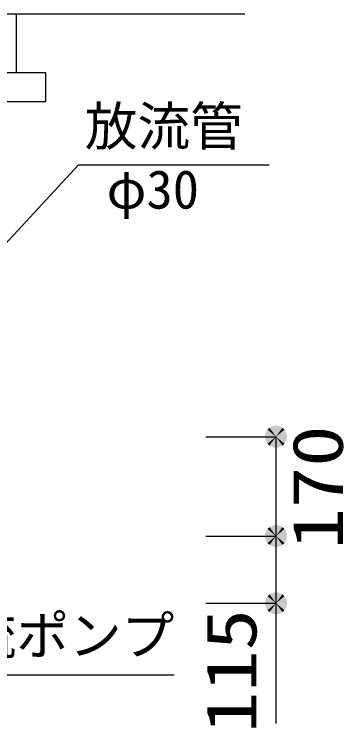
# Model space of a CAD drawing. Units: millimetres, scale not verified. Extents: x -8910 to 8910, y -6308 to 6308.
# Drawn here: x -2772 to -2209, y -2590 to -1370 of the extents above; entities that cross this region are included whole.
import ezdxf
from ezdxf.enums import TextEntityAlignment as Align

# ---------------------------------------------------------------- set-up
doc = ezdxf.new("R2010")
doc.units = ezdxf.units.MM
doc.header["$LTSCALE"] = 30
for name, color, linetype, lineweight in [('0-1_空気管', 3, 'Continuous', 25), ('0-2_機器', 2, 'Continuous', 25), ('1-2_00クル-フ-6寸法', 132, 'Continuous', 25)]:
    doc.layers.add(name, color=color, linetype=linetype, lineweight=lineweight)
doc.styles.add('ＭＳ ゴシック', font='')
doc.styles.get('ＭＳ ゴシック').set_extended_font_data('MS Gothic')

msp = doc.modelspace()

# ---------------------------------------------------------------- linework, layer by layer
at = {"layer": '0-1_空気管'}
for p, q in [((-2890.83, -1874.7), (-2662.27, -1627.31)), ((-2890.83, -1874.7), (-2662.27, -1627.31)), ((-2662.27, -1627.31), (-2336.34, -1627.31)), ((-2963.46, -2500.2), (-2498.46, -2500.2))]:
    msp.add_line(p, q, dxfattribs=at)
at = {"layer": '0-2_機器'}
for p, q in [((-2377.68, -1369.61), (-6814.78, -1369.61)), ((-2768.09, -1469.61), (-2768.09, -1369.61)), ((-2718.09, -1469.61), (-2953.09, -1469.61)), ((-2718.09, -1519.61), (-2718.09, -1469.61)), ((-2718.09, -1519.61), (-2953.09, -1519.61))]:
    msp.add_line(p, q, dxfattribs=at)
at = {"layer": '1-2_00クル-フ-6寸法', "color": 4}
for p, q in [((-2444.53, -2092.41), (-2324.53, -2092.41)), ((-2324.53, -2092.41), (-2324.53, -2262.41)), ((-2444.53, -2262.41), (-2324.53, -2262.41)), ((-2444.53, -2262.41), (-2324.53, -2262.41)), ((-2324.53, -2262.41), (-2324.53, -2377.41)), ((-2444.53, -2377.41), (-2324.53, -2377.41)), ((-2324.53, -2377.41), (-2324.53, -2582.99))]:
    msp.add_line(p, q, dxfattribs=at)
at = {"layer": '1-2_00クル-フ-6寸法'}
for points in [[(-2324.53, -2092.41), (-2333.56, -2075.98), (-2331.43, -2074.98)], [(-2324.53, -2092.41), (-2331.43, -2074.98), (-2329.19, -2074.25)], [(-2324.53, -2092.41), (-2329.19, -2074.25), (-2326.88, -2073.81)], [(-2324.53, -2092.41), (-2326.88, -2073.81), (-2324.53, -2073.66)], [(-2324.53, -2092.41), (-2324.53, -2073.66), (-2322.18, -2073.81)], [(-2324.53, -2092.41), (-2322.18, -2073.81), (-2319.86, -2074.25)], [(-2324.53, -2092.41), (-2319.86, -2074.25), (-2317.63, -2074.98)], [(-2324.53, -2092.41), (-2317.63, -2074.98), (-2315.49, -2075.98)], [(-2324.53, -2092.41), (-2342.95, -2088.9), (-2342.36, -2086.62)], [(-2324.53, -2092.41), (-2342.36, -2086.62), (-2341.49, -2084.43)], [(-2324.53, -2092.41), (-2341.49, -2084.43), (-2340.36, -2082.37)], [(-2324.53, -2092.41), (-2340.36, -2082.37), (-2338.97, -2080.46)], [(-2324.53, -2092.41), (-2338.97, -2080.46), (-2337.36, -2078.75)], [(-2324.53, -2092.41), (-2337.36, -2078.75), (-2335.55, -2077.24)], [(-2324.53, -2092.41), (-2335.55, -2077.24), (-2333.56, -2075.98)], [(-2324.53, -2092.41), (-2315.49, -2075.98), (-2313.51, -2077.24)], [(-2324.53, -2092.41), (-2313.51, -2077.24), (-2311.69, -2078.75)], [(-2324.53, -2092.41), (-2311.69, -2078.75), (-2310.08, -2080.46)], [(-2324.53, -2092.41), (-2310.08, -2080.46), (-2308.7, -2082.37)], [(-2324.53, -2092.41), (-2308.7, -2082.37), (-2307.56, -2084.43)], [(-2324.53, -2092.41), (-2307.56, -2084.43), (-2306.7, -2086.62)], [(-2324.53, -2092.41), (-2306.7, -2086.62), (-2306.11, -2088.9)], [(-2324.53, -2092.41), (-2343.24, -2091.24), (-2342.95, -2088.9)], [(-2324.53, -2092.41), (-2343.24, -2093.59), (-2343.24, -2091.24)], [(-2324.53, -2092.41), (-2342.95, -2095.93), (-2343.24, -2093.59)], [(-2324.53, -2092.41), (-2342.36, -2098.21), (-2342.95, -2095.93)], [(-2324.53, -2092.41), (-2341.49, -2100.4), (-2342.36, -2098.21)], [(-2324.53, -2092.41), (-2340.36, -2102.46), (-2341.49, -2100.4)], [(-2324.53, -2092.41), (-2338.97, -2104.37), (-2340.36, -2102.46)], [(-2324.53, -2092.41), (-2337.36, -2106.08), (-2338.97, -2104.37)], [(-2324.53, -2092.41), (-2335.55, -2107.58), (-2337.36, -2106.08)], [(-2324.53, -2092.41), (-2333.56, -2108.84), (-2335.55, -2107.58)], [(-2324.53, -2092.41), (-2331.43, -2109.85), (-2333.56, -2108.84)], [(-2324.53, -2092.41), (-2329.19, -2110.57), (-2331.43, -2109.85)], [(-2324.53, -2092.41), (-2326.88, -2111.02), (-2329.19, -2110.57)], [(-2324.53, -2092.41), (-2324.53, -2111.16), (-2326.88, -2111.02)], [(-2324.53, -2092.41), (-2306.11, -2088.9), (-2305.81, -2091.24)], [(-2324.53, -2092.41), (-2305.81, -2091.24), (-2305.81, -2093.59)], [(-2324.53, -2092.41), (-2322.18, -2111.02), (-2324.53, -2111.16)], [(-2324.53, -2092.41), (-2319.86, -2110.57), (-2322.18, -2111.02)], [(-2324.53, -2092.41), (-2317.63, -2109.85), (-2319.86, -2110.57)], [(-2324.53, -2092.41), (-2315.49, -2108.84), (-2317.63, -2109.85)], [(-2324.53, -2092.41), (-2313.51, -2107.58), (-2315.49, -2108.84)], [(-2324.53, -2092.41), (-2311.69, -2106.08), (-2313.51, -2107.58)], [(-2324.53, -2092.41), (-2310.08, -2104.37), (-2311.69, -2106.08)], [(-2324.53, -2092.41), (-2308.7, -2102.46), (-2310.08, -2104.37)], [(-2324.53, -2092.41), (-2307.56, -2100.4), (-2308.7, -2102.46)], [(-2324.53, -2092.41), (-2306.7, -2098.21), (-2307.56, -2100.4)], [(-2324.53, -2092.41), (-2306.11, -2095.93), (-2306.7, -2098.21)], [(-2324.53, -2092.41), (-2305.81, -2093.59), (-2306.11, -2095.93)], [(-2324.53, -2262.41), (-2335.55, -2247.24), (-2333.56, -2245.98)], [(-2324.53, -2262.41), (-2335.55, -2247.24), (-2333.56, -2245.98)], [(-2324.53, -2262.41), (-2333.56, -2245.98), (-2331.43, -2244.98)], [(-2324.53, -2262.41), (-2333.56, -2245.98), (-2331.43, -2244.98)], [(-2324.53, -2262.41), (-2331.43, -2244.98), (-2329.19, -2244.25)], [(-2324.53, -2262.41), (-2331.43, -2244.98), (-2329.19, -2244.25)], [(-2324.53, -2262.41), (-2329.19, -2244.25), (-2326.88, -2243.81)], [(-2324.53, -2262.41), (-2329.19, -2244.25), (-2326.88, -2243.81)], [(-2324.53, -2262.41), (-2326.88, -2243.81), (-2324.53, -2243.66)], [(-2324.53, -2262.41), (-2326.88, -2243.81), (-2324.53, -2243.66)], [(-2324.53, -2262.41), (-2324.53, -2243.66), (-2322.18, -2243.81)], [(-2324.53, -2262.41), (-2324.53, -2243.66), (-2322.18, -2243.81)], [(-2324.53, -2262.41), (-2322.18, -2243.81), (-2319.86, -2244.25)], [(-2324.53, -2262.41), (-2322.18, -2243.81), (-2319.86, -2244.25)], [(-2324.53, -2262.41), (-2319.86, -2244.25), (-2317.63, -2244.98)], [(-2324.53, -2262.41), (-2319.86, -2244.25), (-2317.63, -2244.98)], [(-2324.53, -2262.41), (-2317.63, -2244.98), (-2315.49, -2245.98)], [(-2324.53, -2262.41), (-2317.63, -2244.98), (-2315.49, -2245.98)], [(-2324.53, -2262.41), (-2315.49, -2245.98), (-2313.51, -2247.24)], [(-2324.53, -2262.41), (-2315.49, -2245.98), (-2313.51, -2247.24)], [(-2324.53, -2262.41), (-2342.95, -2258.9), (-2342.36, -2256.62)], [(-2324.53, -2262.41), (-2342.95, -2258.9), (-2342.36, -2256.62)], [(-2324.53, -2262.41), (-2342.36, -2256.62), (-2341.49, -2254.43)], [(-2324.53, -2262.41), (-2342.36, -2256.62), (-2341.49, -2254.43)], [(-2324.53, -2262.41), (-2341.49, -2254.43), (-2340.36, -2252.37)], [(-2324.53, -2262.41), (-2341.49, -2254.43), (-2340.36, -2252.37)], [(-2324.53, -2262.41), (-2340.36, -2252.37), (-2338.97, -2250.46)], [(-2324.53, -2262.41), (-2340.36, -2252.37), (-2338.97, -2250.46)], [(-2324.53, -2262.41), (-2338.97, -2250.46), (-2337.36, -2248.74)], [(-2324.53, -2262.41), (-2338.97, -2250.46), (-2337.36, -2248.74)], [(-2324.53, -2262.41), (-2337.36, -2248.74), (-2335.55, -2247.24)], [(-2324.53, -2262.41), (-2337.36, -2248.74), (-2335.55, -2247.24)], [(-2324.53, -2262.41), (-2313.51, -2247.24), (-2311.69, -2248.74)], [(-2324.53, -2262.41), (-2313.51, -2247.24), (-2311.69, -2248.74)], [(-2324.53, -2262.41), (-2311.69, -2248.74), (-2310.08, -2250.46)], [(-2324.53, -2262.41), (-2311.69, -2248.74), (-2310.08, -2250.46)], [(-2324.53, -2262.41), (-2310.08, -2250.46), (-2308.7, -2252.37)], [(-2324.53, -2262.41), (-2310.08, -2250.46), (-2308.7, -2252.37)], [(-2324.53, -2262.41), (-2308.7, -2252.37), (-2307.56, -2254.43)], [(-2324.53, -2262.41), (-2308.7, -2252.37), (-2307.56, -2254.43)], [(-2324.53, -2262.41), (-2307.56, -2254.43), (-2306.7, -2256.62)], [(-2324.53, -2262.41), (-2307.56, -2254.43), (-2306.7, -2256.62)], [(-2324.53, -2262.41), (-2306.7, -2256.62), (-2306.11, -2258.9)], [(-2324.53, -2262.41), (-2306.7, -2256.62), (-2306.11, -2258.9)], [(-2324.53, -2262.41), (-2343.24, -2261.24), (-2342.95, -2258.9)], [(-2324.53, -2262.41), (-2343.24, -2261.24), (-2342.95, -2258.9)], [(-2324.53, -2262.41), (-2343.24, -2263.59), (-2343.24, -2261.24)], [(-2324.53, -2262.41), (-2343.24, -2263.59), (-2343.24, -2261.24)], [(-2324.53, -2262.41), (-2342.95, -2265.93), (-2343.24, -2263.59)], [(-2324.53, -2262.41), (-2342.95, -2265.93), (-2343.24, -2263.59)], [(-2324.53, -2262.41), (-2342.36, -2268.21), (-2342.95, -2265.93)], [(-2324.53, -2262.41), (-2342.36, -2268.21), (-2342.95, -2265.93)], [(-2324.53, -2262.41), (-2341.49, -2270.4), (-2342.36, -2268.21)], [(-2324.53, -2262.41), (-2341.49, -2270.4), (-2342.36, -2268.21)], [(-2324.53, -2262.41), (-2340.36, -2272.46), (-2341.49, -2270.4)], [(-2324.53, -2262.41), (-2340.36, -2272.46), (-2341.49, -2270.4)], [(-2324.53, -2262.41), (-2338.97, -2274.36), (-2340.36, -2272.46)], [(-2324.53, -2262.41), (-2338.97, -2274.36), (-2340.36, -2272.46)], [(-2324.53, -2262.41), (-2337.36, -2276.08), (-2338.97, -2274.36)], [(-2324.53, -2262.41), (-2337.36, -2276.08), (-2338.97, -2274.36)], [(-2324.53, -2262.41), (-2335.55, -2277.58), (-2337.36, -2276.08)], [(-2324.53, -2262.41), (-2335.55, -2277.58), (-2337.36, -2276.08)], [(-2324.53, -2262.41), (-2333.56, -2278.84), (-2335.55, -2277.58)], [(-2324.53, -2262.41), (-2333.56, -2278.84), (-2335.55, -2277.58)], [(-2324.53, -2262.41), (-2331.43, -2279.85), (-2333.56, -2278.84)], [(-2324.53, -2262.41), (-2331.43, -2279.85), (-2333.56, -2278.84)], [(-2324.53, -2262.41), (-2329.19, -2280.57), (-2331.43, -2279.85)], [(-2324.53, -2262.41), (-2329.19, -2280.57), (-2331.43, -2279.85)], [(-2324.53, -2262.41), (-2326.88, -2281.02), (-2329.19, -2280.57)], [(-2324.53, -2262.41), (-2326.88, -2281.02), (-2329.19, -2280.57)], [(-2324.53, -2262.41), (-2324.53, -2281.16), (-2326.88, -2281.02)], [(-2324.53, -2262.41), (-2324.53, -2281.16), (-2326.88, -2281.02)], [(-2324.53, -2262.41), (-2306.11, -2258.9), (-2305.81, -2261.24)], [(-2324.53, -2262.41), (-2306.11, -2258.9), (-2305.81, -2261.24)], [(-2324.53, -2262.41), (-2305.81, -2261.24), (-2305.81, -2263.59)], [(-2324.53, -2262.41), (-2305.81, -2261.24), (-2305.81, -2263.59)], [(-2324.53, -2262.41), (-2322.18, -2281.02), (-2324.53, -2281.16)], [(-2324.53, -2262.41), (-2319.86, -2280.57), (-2322.18, -2281.02)], [(-2324.53, -2262.41), (-2317.63, -2279.85), (-2319.86, -2280.57)], [(-2324.53, -2262.41), (-2315.49, -2278.84), (-2317.63, -2279.85)], [(-2324.53, -2262.41), (-2313.51, -2277.58), (-2315.49, -2278.84)], [(-2324.53, -2262.41), (-2311.69, -2276.08), (-2313.51, -2277.58)], [(-2324.53, -2262.41), (-2310.08, -2274.36), (-2311.69, -2276.08)], [(-2324.53, -2262.41), (-2308.7, -2272.46), (-2310.08, -2274.36)], [(-2324.53, -2262.41), (-2307.56, -2270.4), (-2308.7, -2272.46)], [(-2324.53, -2262.41), (-2306.7, -2268.21), (-2307.56, -2270.4)], [(-2324.53, -2262.41), (-2306.11, -2265.93), (-2306.7, -2268.21)], [(-2324.53, -2262.41), (-2305.81, -2263.59), (-2306.11, -2265.93)], [(-2324.53, -2262.41), (-2322.18, -2281.02), (-2324.53, -2281.16)], [(-2324.53, -2262.41), (-2319.86, -2280.57), (-2322.18, -2281.02)], [(-2324.53, -2262.41), (-2317.63, -2279.85), (-2319.86, -2280.57)], [(-2324.53, -2262.41), (-2315.49, -2278.84), (-2317.63, -2279.85)], [(-2324.53, -2262.41), (-2313.51, -2277.58), (-2315.49, -2278.84)], [(-2324.53, -2262.41), (-2311.69, -2276.08), (-2313.51, -2277.58)], [(-2324.53, -2262.41), (-2310.08, -2274.36), (-2311.69, -2276.08)], [(-2324.53, -2262.41), (-2308.7, -2272.46), (-2310.08, -2274.36)], [(-2324.53, -2262.41), (-2307.56, -2270.4), (-2308.7, -2272.46)], [(-2324.53, -2262.41), (-2306.7, -2268.21), (-2307.56, -2270.4)], [(-2324.53, -2262.41), (-2306.11, -2265.93), (-2306.7, -2268.21)], [(-2324.53, -2262.41), (-2305.81, -2263.59), (-2306.11, -2265.93)], [(-2324.53, -2377.41), (-2341.49, -2369.43), (-2340.36, -2367.37)], [(-2324.53, -2377.41), (-2340.36, -2367.37), (-2338.97, -2365.46)], [(-2324.53, -2377.41), (-2338.97, -2365.46), (-2337.36, -2363.74)], [(-2324.53, -2377.41), (-2337.36, -2363.74), (-2335.55, -2362.24)], [(-2324.53, -2377.41), (-2335.55, -2362.24), (-2333.56, -2360.98)], [(-2324.53, -2377.41), (-2333.56, -2360.98), (-2331.43, -2359.98)], [(-2324.53, -2377.41), (-2331.43, -2359.98), (-2329.19, -2359.25)], [(-2324.53, -2377.41), (-2329.19, -2359.25), (-2326.88, -2358.81)], [(-2324.53, -2377.41), (-2326.88, -2358.81), (-2324.53, -2358.66)], [(-2324.53, -2377.41), (-2324.53, -2358.66), (-2322.18, -2358.81)], [(-2324.53, -2377.41), (-2322.18, -2358.81), (-2319.86, -2359.25)], [(-2324.53, -2377.41), (-2319.86, -2359.25), (-2317.63, -2359.98)], [(-2324.53, -2377.41), (-2317.63, -2359.98), (-2315.49, -2360.98)], [(-2324.53, -2377.41), (-2315.49, -2360.98), (-2313.51, -2362.24)], [(-2324.53, -2377.41), (-2313.51, -2362.24), (-2311.69, -2363.74)], [(-2324.53, -2377.41), (-2311.69, -2363.74), (-2310.08, -2365.46)], [(-2324.53, -2377.41), (-2310.08, -2365.46), (-2308.7, -2367.37)], [(-2324.53, -2377.41), (-2308.7, -2367.37), (-2307.56, -2369.43)], [(-2324.53, -2377.41), (-2343.24, -2376.24), (-2342.95, -2373.9)], [(-2324.53, -2377.41), (-2343.24, -2378.59), (-2343.24, -2376.24)], [(-2324.53, -2377.41), (-2342.95, -2380.93), (-2343.24, -2378.59)], [(-2324.53, -2377.41), (-2342.95, -2373.9), (-2342.36, -2371.62)], [(-2324.53, -2377.41), (-2342.36, -2383.21), (-2342.95, -2380.93)], [(-2324.53, -2377.41), (-2342.36, -2371.62), (-2341.49, -2369.43)], [(-2324.53, -2377.41), (-2341.49, -2385.4), (-2342.36, -2383.21)], [(-2324.53, -2377.41), (-2340.36, -2387.46), (-2341.49, -2385.4)], [(-2324.53, -2377.41), (-2338.97, -2389.36), (-2340.36, -2387.46)], [(-2324.53, -2377.41), (-2337.36, -2391.08), (-2338.97, -2389.36)], [(-2324.53, -2377.41), (-2335.55, -2392.58), (-2337.36, -2391.08)], [(-2324.53, -2377.41), (-2333.56, -2393.84), (-2335.55, -2392.58)], [(-2324.53, -2377.41), (-2331.43, -2394.85), (-2333.56, -2393.84)], [(-2324.53, -2377.41), (-2329.19, -2395.57), (-2331.43, -2394.85)], [(-2324.53, -2377.41), (-2326.88, -2396.01), (-2329.19, -2395.57)], [(-2324.53, -2377.41), (-2324.53, -2396.16), (-2326.88, -2396.01)], [(-2324.53, -2377.41), (-2307.56, -2369.43), (-2306.7, -2371.62)], [(-2324.53, -2377.41), (-2306.7, -2371.62), (-2306.11, -2373.9)], [(-2324.53, -2377.41), (-2306.11, -2373.9), (-2305.81, -2376.24)], [(-2324.53, -2377.41), (-2305.81, -2376.24), (-2305.81, -2378.59)], [(-2324.53, -2377.41), (-2322.18, -2396.01), (-2324.53, -2396.16)], [(-2324.53, -2377.41), (-2319.86, -2395.57), (-2322.18, -2396.01)], [(-2324.53, -2377.41), (-2317.63, -2394.85), (-2319.86, -2395.57)], [(-2324.53, -2377.41), (-2315.49, -2393.84), (-2317.63, -2394.85)], [(-2324.53, -2377.41), (-2313.51, -2392.58), (-2315.49, -2393.84)], [(-2324.53, -2377.41), (-2311.69, -2391.08), (-2313.51, -2392.58)], [(-2324.53, -2377.41), (-2310.08, -2389.36), (-2311.69, -2391.08)], [(-2324.53, -2377.41), (-2308.7, -2387.46), (-2310.08, -2389.36)], [(-2324.53, -2377.41), (-2307.56, -2385.4), (-2308.7, -2387.46)], [(-2324.53, -2377.41), (-2306.7, -2383.21), (-2307.56, -2385.4)], [(-2324.53, -2377.41), (-2306.11, -2380.93), (-2306.7, -2383.21)], [(-2324.53, -2377.41), (-2305.81, -2378.59), (-2306.11, -2380.93)]]:
    msp.add_solid(points, dxfattribs=at)

# ---------------------------------------------------------------- texts
at = {"layer": '0-1_空気管', "color": 4, "style": 'ＭＳ ゴシック'}
for s, p in [('放流管', (-2651.34, -1613.83)), ('φ30', (-2614.16, -1722)), ('放流ポンプ', (-2948.46, -2485.2))]:
    msp.add_text(s, height=65.98, dxfattribs=at).set_placement(p, align=Align.BOTTOM_LEFT)
at = {"layer": '1-2_00クル-フ-6寸法', "color": 3, "style": 'ＭＳ ゴシック', "width": 1.2}
for s, p in [('170', (-2184.12, -2285.41)), ('115', (-2331.93, -2599.67))]:
    msp.add_text(s, height=86.66, rotation=90, dxfattribs=at).set_placement(p, align=Align.BOTTOM_LEFT)

doc.saveas('drawing.dxf')
